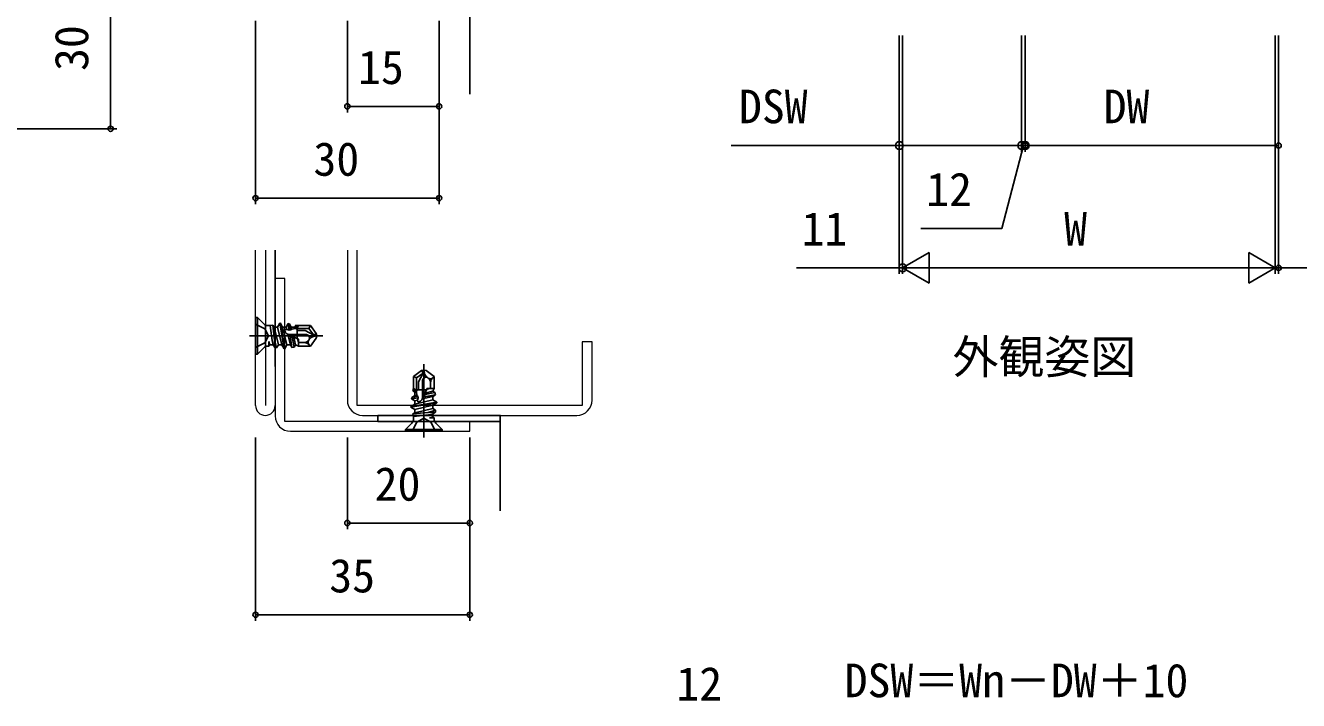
# Model space of a CAD drawing. Units: millimetres, scale not verified. Extents: x -437 to 438, y -281 to 279.
# Drawn here: x 57.2 to 265.2, y -16 to 94.4 of the extents above; entities that cross this region are included whole.
import ezdxf
from ezdxf.enums import TextEntityAlignment as Align

# ---------------------------------------------------------------- set-up
doc = ezdxf.new("R2010")
doc.units = ezdxf.units.MM
doc.header["$LTSCALE"] = 2
for name, color, linetype in [('0-1_USER1', 3, 'Continuous'), ('0-5_YKK_13', 4, 'Continuous'), ('0-7_YKK_D', 6, 'Continuous'), ('0-9_YSS_K', 3, 'Continuous')]:
    doc.layers.add(name, color=color, linetype=linetype)
doc.layers.add('0-2_YKK_11', color=211, linetype='Continuous', lineweight=18)
doc.layers.add('0-3_YKK_11E', color=4, linetype='Continuous', lineweight=18)
doc.styles.add('ＭＳ ゴシック', font='')
doc.styles.get('ＭＳ ゴシック').set_extended_font_data('MS Gothic')

msp = doc.modelspace()

# ---------------------------------------------------------------- linework, layer by layer
at = {"layer": '0-2_YKK_11'}
for p, q in [((94.757, 32.282), (94.757, 57.682)), ((96.357, 57.682), (96.357, 32.282)), ((97.957, 57.682), (97.957, 32.282))]:
    msp.add_line(p, q, dxfattribs=at)
msp.add_lwpolyline([(100.457, 28.082), (129.757, 28.082), (129.757, 29.682), (99.557, 29.682), (99.557, 53.082), (97.957, 53.082), (97.957, 30.582)], dxfattribs=at)
for centre, radius, start, end in [((96.357, 32.282), 1.6, 180, 0), ((100.457, 30.582), 2.5, 180.00001, 269.99999)]:
    msp.add_arc(centre, radius, start, end, dxfattribs=at)
at = {"layer": '0-3_YKK_11E'}
for p, q in [((109.757, 57.682), (109.757, 33.182)), ((112.257, 30.682), (147.257, 30.682))]:
    msp.add_line(p, q, dxfattribs=at)
msp.add_lwpolyline([(149.757, 33.182), (149.757, 42.682), (148.157, 42.682), (148.157, 32.282), (111.357, 32.282), (111.357, 57.682)], dxfattribs=at)
for centre, start, end in [((112.257, 33.182), 180, 270), ((147.257, 33.182), 270, 0)]:
    msp.add_arc(centre, 2.5, start, end, dxfattribs=at)
at = {"layer": '0-5_YKK_13'}
for p, q in [((97.957, 38.682), (97.957, 57.682)), ((94.757, 40.682), (94.757, 46.682)), ((95.057, 46.682), (94.757, 46.682)), ((95.057, 40.682), (95.057, 46.682)), ((96.084, 45.655), (95.057, 46.682)), ((98.71, 45.782), (98.335, 45.132)), ((98.71, 45.782), (99.415, 41.582)), ((98.81, 45.782), (98.71, 45.782)), ((99.515, 41.582), (98.81, 45.782)), ((98.81, 45.782), (99.186, 45.132)), ((94.757, 45.582), (96.271, 44.827)), ((96.271, 44.827), (96.88, 43.682)), ((96.377, 45.362), (96.377, 42.002)), ((96.791, 45.362), (97.158, 45.362)), ((97.588, 45.457), (97.158, 45.362)), ((97.466, 42.907), (97.158, 45.362)), ((97.588, 45.457), (97.776, 45.132)), ((97.848, 43), (97.588, 45.457)), ((98.481, 42.232), (97.776, 45.132)), ((98.335, 45.132), (97.776, 45.132)), ((99.04, 42.232), (98.335, 45.132)), ((99.891, 42.232), (99.186, 45.132)), ((99.745, 45.132), (99.186, 45.132)), ((100.067, 45.689), (99.745, 45.132)), ((99.849, 44.705), (99.745, 45.132)), ((100.45, 42.232), (100.037, 43.931)), ((100.298, 45.647), (100.067, 45.689)), ((100.067, 45.689), (100.246, 44.597)), ((100.298, 45.647), (100.596, 45.132)), ((100.507, 44.645), (100.298, 45.647)), ((103.093, 43.882), (100.307, 43.882)), ((100.392, 43.701), (100.705, 41.791)), ((101.155, 45.132), (100.596, 45.132)), ((100.675, 44.805), (100.596, 45.132)), ((101.343, 45.457), (101.155, 45.132)), ((101.219, 44.871), (101.155, 45.132)), ((101.343, 45.457), (101.437, 44.818)), ((101.557, 43.234), (101.557, 45.029)), ((103.479, 44.882), (101.557, 44.882)), ((102.852, 44.582), (101.557, 44.582)), ((101.757, 45.382), (103.739, 45.382)), ((104.257, 43.771), (102.852, 44.582)), ((103.381, 43.716), (103.093, 43.882)), ((103.479, 44.882), (103.739, 45.382)), ((104.257, 43.771), (103.479, 44.882)), ((104.677, 44.043), (103.739, 45.382)), ((104.677, 44.043), (104.257, 43.771)), ((104.257, 43.771), (104.757, 43.682)), ((104.757, 43.682), (104.677, 44.043)), ((93.757, 43.682), (105.757, 43.682)), ((96.084, 41.709), (95.057, 40.682)), ((96.791, 42.002), (96.938, 42.002)), ((97.071, 42.232), (96.938, 42.778)), ((96.938, 42.002), (96.938, 42.778)), ((96.938, 42.002), (97.071, 42.232)), ((97.071, 42.232), (97.63, 42.232)), ((97.63, 42.232), (97.466, 42.907)), ((97.895, 41.774), (97.63, 42.232)), ((97.895, 41.774), (98.204, 41.753)), ((98.204, 41.753), (98.481, 42.232)), ((98.481, 42.232), (99.04, 42.232)), ((99.415, 41.582), (99.04, 42.232)), ((99.515, 41.582), (99.891, 42.232)), ((99.891, 42.232), (100.45, 42.232)), ((100.705, 41.791), (100.45, 42.232)), ((100.705, 41.791), (101.086, 41.86)), ((101.086, 41.86), (100.748, 43.483)), ((101.301, 42.232), (100.995, 43.492)), ((101.086, 41.86), (101.301, 42.232)), ((101.301, 42.232), (101.757, 41.982)), ((101.757, 42.657), (101.624, 43.203)), ((101.723, 42.888), (101.757, 42.657)), ((101.757, 41.982), (101.757, 43.142)), ((102.696, 42.582), (101.757, 42.582)), ((101.757, 41.982), (103.739, 41.982)), ((103.462, 42.981), (103.524, 43.07)), ((103.514, 42.225), (103.739, 41.982)), ((103.739, 41.982), (104.677, 43.321)), ((104.284, 43.577), (104.757, 43.682)), ((104.677, 43.321), (104.757, 43.682)), ((94.757, 40.682), (95.057, 40.682)), ((99.415, 41.582), (99.515, 41.582)), ((121.896, 38.002), (120.557, 37.064)), ((122.168, 37.582), (121.057, 36.804)), ((122.168, 37.582), (121.357, 36.177)), ((122.257, 38.082), (121.896, 38.002)), ((121.896, 38.002), (122.168, 37.582)), ((122.168, 37.582), (122.257, 38.082)), ((122.257, 27.082), (122.257, 39.082)), ((122.362, 37.609), (122.257, 38.082)), ((122.618, 38.002), (122.257, 38.082)), ((123.957, 37.064), (122.618, 38.002)), ((121.057, 36.804), (120.557, 37.064)), ((120.557, 35.082), (120.557, 37.064)), ((121.057, 36.804), (121.057, 34.882)), ((121.357, 36.177), (121.357, 34.882)), ((122.223, 36.706), (122.057, 36.419)), ((122.057, 36.419), (122.057, 33.632)), ((122.958, 36.787), (122.869, 36.849)), ((123.357, 36.021), (123.357, 35.082)), ((123.714, 36.839), (123.957, 37.064)), ((123.957, 35.082), (123.957, 37.064)), ((120.292, 33.624), (120.25, 33.392)), ((120.25, 33.392), (121.342, 33.571)), ((120.25, 33.392), (120.807, 33.07)), ((120.292, 33.624), (120.807, 33.921)), ((121.294, 33.832), (120.292, 33.624)), ((120.482, 34.668), (121.121, 34.763)), ((120.482, 34.668), (120.807, 34.48)), ((121.068, 34.544), (120.807, 34.48)), ((120.807, 34.48), (120.807, 33.921)), ((121.134, 34), (120.807, 33.921)), ((122.705, 34.882), (120.91, 34.882)), ((123.707, 33.775), (122.008, 33.363)), ((122.238, 33.718), (124.148, 34.03)), ((123.707, 34.626), (122.447, 34.32)), ((124.079, 34.411), (122.456, 34.074)), ((123.282, 35.082), (122.736, 34.949)), ((123.957, 35.082), (122.797, 35.082)), ((123.051, 35.048), (123.282, 35.082)), ((123.707, 34.626), (123.957, 35.082)), ((124.079, 34.411), (123.707, 34.626)), ((124.148, 34.03), (123.707, 33.775)), ((123.707, 33.216), (123.707, 33.775)), ((124.148, 34.03), (124.079, 34.411)), ((124.357, 32.841), (120.157, 32.136)), ((120.157, 32.036), (124.357, 32.741)), ((120.157, 32.136), (120.807, 32.511)), ((120.157, 32.136), (120.157, 32.036)), ((120.157, 32.036), (120.807, 31.66)), ((123.707, 33.216), (120.807, 32.511)), ((121.234, 33.174), (120.807, 33.07)), ((120.807, 33.07), (120.807, 32.511)), ((123.707, 32.365), (120.807, 31.66)), ((123.707, 31.806), (120.807, 31.101)), ((120.807, 31.66), (120.807, 31.101)), ((124.357, 32.841), (123.707, 33.216)), ((124.357, 32.741), (123.707, 32.365)), ((123.707, 31.806), (123.707, 32.365)), ((124.186, 31.529), (123.707, 31.806)), ((124.165, 31.22), (123.707, 30.955)), ((124.165, 31.22), (124.186, 31.529)), ((124.357, 32.741), (124.357, 32.841)), ((120.284, 29.409), (119.257, 28.382)), ((120.357, 28.082), (121.112, 29.596)), ((122.939, 31.174), (120.482, 30.913)), ((120.482, 30.913), (120.807, 31.101)), ((120.482, 30.913), (120.577, 30.483)), ((123.032, 30.791), (120.577, 30.483)), ((120.577, 30.116), (120.577, 30.483)), ((120.577, 29.702), (123.937, 29.702)), ((121.112, 29.596), (122.257, 30.205)), ((123.707, 30.955), (123.032, 30.791)), ((123.707, 30.396), (123.161, 30.263)), ((123.937, 30.263), (123.161, 30.263)), ((123.707, 30.396), (123.707, 30.955)), ((123.937, 30.263), (123.707, 30.396)), ((123.937, 30.116), (123.937, 30.263)), ((124.23, 29.409), (125.257, 28.382)), ((125.257, 28.382), (119.257, 28.382)), ((119.257, 28.382), (119.257, 28.082)), ((125.257, 28.082), (119.257, 28.082)), ((125.257, 28.082), (125.257, 28.382))]:
    msp.add_line(p, q, dxfattribs=at)
for points in [[(101.343, 45.457), (101.757, 45.382), (101.437, 44.818), (101.219, 44.871), (100.675, 44.805), (100.507, 44.645), (100.246, 44.597), (99.849, 44.705), (99.558, 44.669)], [(99.994, 43.95), (101.757, 43.142), (101.723, 42.888), (101.624, 43.203)], [(100.995, 43.492), (100.748, 43.483), (100.392, 43.701), (100.037, 43.931)], [(94.757, 41.782), (96.271, 42.537), (96.88, 43.682)], [(97.895, 41.774), (97.848, 43), (98.204, 41.753)], [(120.482, 34.668), (120.557, 35.082), (121.121, 34.763), (121.068, 34.544), (121.134, 34), (121.294, 33.832), (121.342, 33.571), (121.234, 33.174), (121.27, 32.883)], [(121.989, 33.319), (122.797, 35.082), (123.051, 35.048), (122.736, 34.949)], [(122.447, 34.32), (122.456, 34.074), (122.238, 33.718), (122.008, 33.363)], [(124.165, 31.22), (122.939, 31.174), (124.186, 31.529)], [(124.157, 28.082), (123.402, 29.596), (122.257, 30.205)]]:
    msp.add_lwpolyline(points, dxfattribs=at)
msp.add_lwpolyline([(114.757, 30.682), (114.757, 29.682), (134.757, 29.682), (134.757, 30.682)], close=True, dxfattribs=at)
for centre, radius, start, end in [((96.791, 46.362), 1, 225, 270), ((100.307, 44.632), 0.75, 177.14861, 270), ((103.156, 43.327), 0.449, 325, 60), ((104.011, 44.808), 1.26, 240, 282.5), ((96.791, 41.002), 1, 90, 135), ((102.696, 43.517), 0.935, 270, 325), ((102.696, 41.467), 1.115, 42.84567, 90), ((103.955, 42.635), 0.603, 145, 222.84567), ((104.557, 42.347), 1.26, 102.5, 145), ((121.131, 37.336), 1.26, 330, 12.5), ((123.592, 37.882), 1.26, 192.5, 235), ((122.612, 36.481), 0.449, 55, 150), ((123.304, 37.281), 0.603, 235, 312.84567), ((122.422, 36.021), 0.935, 0, 55), ((124.472, 36.021), 1.115, 132.84567, 180), ((121.307, 33.632), 0.75, 267.14861, 0), ((119.577, 30.116), 1, 315, 0), ((124.937, 30.116), 1, 180, 225)]:
    msp.add_arc(centre, radius, start, end, dxfattribs=at)
at = {"layer": '0-7_YKK_D'}
for p, q in [((71.068, 107.54), (71.068, 77.54)), ((94.757, 95.21), (94.757, 65.21)), ((109.757, 95.21), (109.757, 80.21)), ((124.757, 95.21), (124.757, 80.21)), ((124.757, 95.21), (124.757, 65.21)), ((199.95, 92.8), (199.95, 53.8)), ((199.95, 92.8), (199.95, 73.8)), ((200.5, 92.8), (200.5, 53.8)), ((200.5, 92.8), (200.5, 53.8)), ((219.95, 92.8), (219.95, 73.8)), ((219.95, 92.8), (219.95, 73.8)), ((220.55, 92.8), (220.55, 73.8)), ((220.55, 92.8), (220.55, 73.8)), ((261.4, 92.8), (261.4, 53.8)), ((261.4, 92.8), (261.4, 53.8)), ((261.95, 92.8), (261.95, 73.8)), ((261.95, 92.8), (261.95, 53.8)), ((124.757, 81.21), (109.757, 81.21)), ((42.068, 77.54), (72.068, 77.54)), ((219.95, 74.8), (217.4, 74.8)), ((219.95, 74.8), (220.55, 74.8)), ((219.95, 74.8), (220.55, 74.8)), ((220.55, 74.8), (261.95, 74.8)), ((220.55, 74.8), (223.1, 74.8)), ((124.757, 66.21), (94.757, 66.21)), ((200.5, 54.8), (204.83, 57.3)), ((204.83, 52.3), (204.83, 57.3)), ((261.4, 54.8), (257.07, 57.3)), ((257.07, 57.3), (257.07, 52.3)), ((199.95, 54.8), (183.137, 54.8)), ((200.5, 54.8), (199.95, 54.8)), ((200.5, 54.8), (203.05, 54.8)), ((200.5, 54.8), (204.83, 52.3)), ((200.5, 54.8), (209.16, 54.8)), ((205.5, 54.8), (256.4, 54.8)), ((261.4, 54.8), (252.74, 54.8)), ((261.4, 54.8), (257.07, 52.3)), ((261.4, 54.8), (259.7, 54.8)), ((261.4, 54.8), (261.95, 54.8)), ((261.95, 54.8), (277.063, 54.8)), ((94.757, 27.082), (94.757, -2.918)), ((109.757, 27.082), (109.757, 12.082)), ((129.757, 27.082), (129.757, 12.082)), ((129.757, 27.082), (129.757, -2.918)), ((129.757, 13.082), (109.757, 13.082)), ((129.757, -1.918), (94.757, -1.918))]:
    msp.add_line(p, q, dxfattribs=at)
for points in [[(219.95, 74.8), (199.95, 74.8), (172.477, 74.8)], [(220.25, 74.8), (216.698, 61.246), (203.494, 61.246)]]:
    msp.add_lwpolyline(points, dxfattribs=at)
for centre, radius in [((109.757, 81.21), 0.425), ((124.757, 81.21), 0.425), ((71.068, 77.54), 0.425), ((199.95, 74.8), 0.637), ((219.95, 74.8), 0.637), ((220.55, 74.8), 0.637), ((220.55, 74.8), 0.425), ((261.95, 74.8), 0.425), ((94.757, 66.21), 0.425), ((124.757, 66.21), 0.425), ((200.5, 54.8), 0.637), ((261.95, 54.8), 0.425), ((109.757, 13.082), 0.425), ((129.757, 13.082), 0.425), ((94.757, -1.918), 0.425), ((129.757, -1.918), 0.425)]:
    msp.add_circle(centre, radius, dxfattribs=at)
at = {"layer": '0-9_YSS_K'}
for p, q in [((129.757, 98.81), (129.757, 83.21)), ((134.757, 30.682), (134.757, 15.082))]:
    msp.add_line(p, q, dxfattribs=at)

# ---------------------------------------------------------------- texts
at = {"layer": '0-1_USER1', "style": 'ＭＳ ゴシック'}
msp.add_text('外観姿図', height=5.499, dxfattribs=at).set_placement((208.659, 35.858), align=Align.BOTTOM_LEFT)
at = {"layer": '0-7_YKK_D', "style": 'ＭＳ ゴシック'}
msp.add_text('30', height=5.499, rotation=90, dxfattribs=at).set_placement((69.068, 87), align=Align.BOTTOM_LEFT)
for s, p in [('15', (111.504, 83.21)), ('DSW', (173.752, 76.8)), ('DW', (233.345, 76.8)), ('30', (104.217, 68.21)), ('12', (204.343, 63.246)), ('11', (183.986, 56.8)), ('W', (226.902, 56.8)), ('20', (114.217, 15.082)), ('35', (106.802, 0.082)), ('DSW＝Wn－DW＋10', (191.023, -17.057)), ('12', (163.529, -17.6))]:
    msp.add_text(s, height=5.499, dxfattribs=at).set_placement(p, align=Align.BOTTOM_LEFT)

doc.saveas('drawing.dxf')
